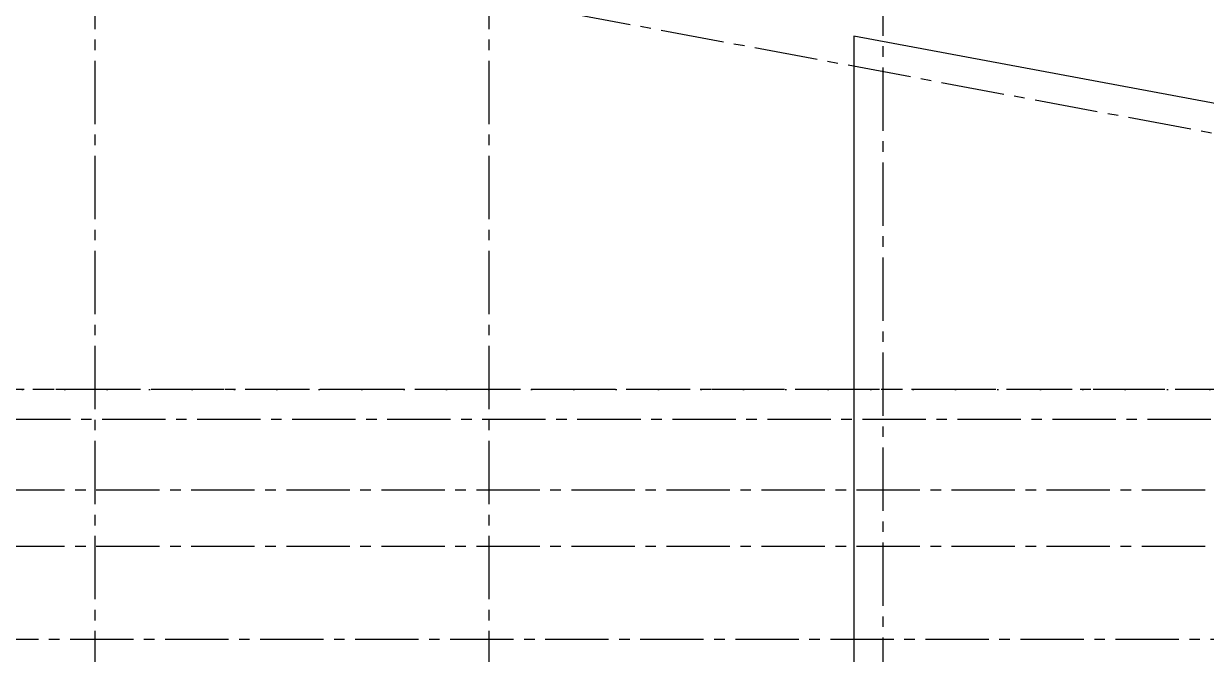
# Model space of a CAD drawing. Header units: inches. Extents: x 24000 to 28048, y 0 to 3165.
# Drawn here: x 26200 to 26872, y 1523 to 1881 of the extents above; entities that cross this region are included whole.
import ezdxf

# ---------------------------------------------------------------- set-up
doc = ezdxf.new("R2010")
doc.units = ezdxf.units.IN
doc.header["$LTSCALE"] = 48
doc.header["$MEASUREMENT"] = 0
for name, pattern in [('CENTER2', [1.125, 0.75, -0.125, 0.125, -0.125]), ('DASHDOT2', [0.5, 0.25, -0.125, 0, -0.125]), ('HIDDEN', [0.375, 0.25, -0.125])]:
    doc.linetypes.add(name, pattern=pattern)
for name, color, linetype in [('_0_Objects', 8, 'Continuous'), ('A-Grid(3-32)', 8, 'CENTER2'), ('A-Roof-Below', 8, 'Continuous'), ('Zoning Envelope', 8, 'DASHDOT2')]:
    doc.layers.add(name, color=color, linetype=linetype)

# ---------------------------------------------------------------- blocks, each defined once
blk = doc.blocks.new('4TH FLOOR CORE & SHELL')
at = {"layer": 'A-Roof-Below'}
blk.add_lwpolyline([(5702.37, -14369.12), (5702.37, -14363.17), (4655.87, -14168.11), (4655.87, -14574.87)], dxfattribs=at)
blk = doc.blocks.new('4TH FLOOR - STRUCTURAL GRID')
at = {"layer": 'A-Grid(3-32)'}
for p, q in [((4224.5, -13426.01), (4224.5, -15409.77)), ((4448.5, -13426.01), (4448.5, -15409.77)), ((4672.5, -15409.77), (4672.5, -13426.01)), ((2104.5, -13709.47), (5912.5, -14419.25)), ((5912.5, -14368.75), (2104.5, -14368.75)), ((2122.72, -14385.75), (5894.28, -14385.75)), ((2119.38, -14425.75), (5897.61, -14425.75)), ((2119.38, -14457.75), (5897.61, -14457.75)), ((2104.5, -14510.75), (5912.5, -14510.75))]:
    blk.add_line(p, q, dxfattribs=at)

msp = doc.modelspace()

# ---------------------------------------------------------------- linework, layer by layer
at = {"layer": 'Zoning Envelope'}
msp.add_lwpolyline([(27928, 1673.26), (24860, 1673.26, 0.000426), (24726.65, 1673.14, 0.001551), (24120, 1670.34, 0.001255)], format="xyb", dxfattribs=at)
msp.add_lwpolyline([(27928, 1673.26), (24860, 1673.26, 0.000426), (24726.65, 1673.14, 0.001551), (24120, 1670.34, 0.001255)], format="xyb", dxfattribs=at)
msp.add_lwpolyline([(27928, 1673.26), (24860, 1673.26, 0.000426), (24726.65, 1673.14, 0.001551), (24120, 1670.34, 0.001255)], format="xyb", dxfattribs=at)
msp.add_lwpolyline([(27928, 1673.26), (24860, 1673.26, 0.000426), (24726.65, 1673.14, 0.001551), (24120, 1670.34, 0.001255)], format="xyb", dxfattribs=at)

# ---------------------------------------------------------------- block references
at = {"layer": '_0_Objects', "linetype": 'HIDDEN'}
msp.add_blockref('4TH FLOOR - STRUCTURAL GRID', (22015.5, 16042.01), dxfattribs=at)
at = {"layer": '_0_Objects'}
msp.add_blockref('4TH FLOOR CORE & SHELL', (22015.5, 16042.01), dxfattribs=at)

doc.saveas('drawing.dxf')
